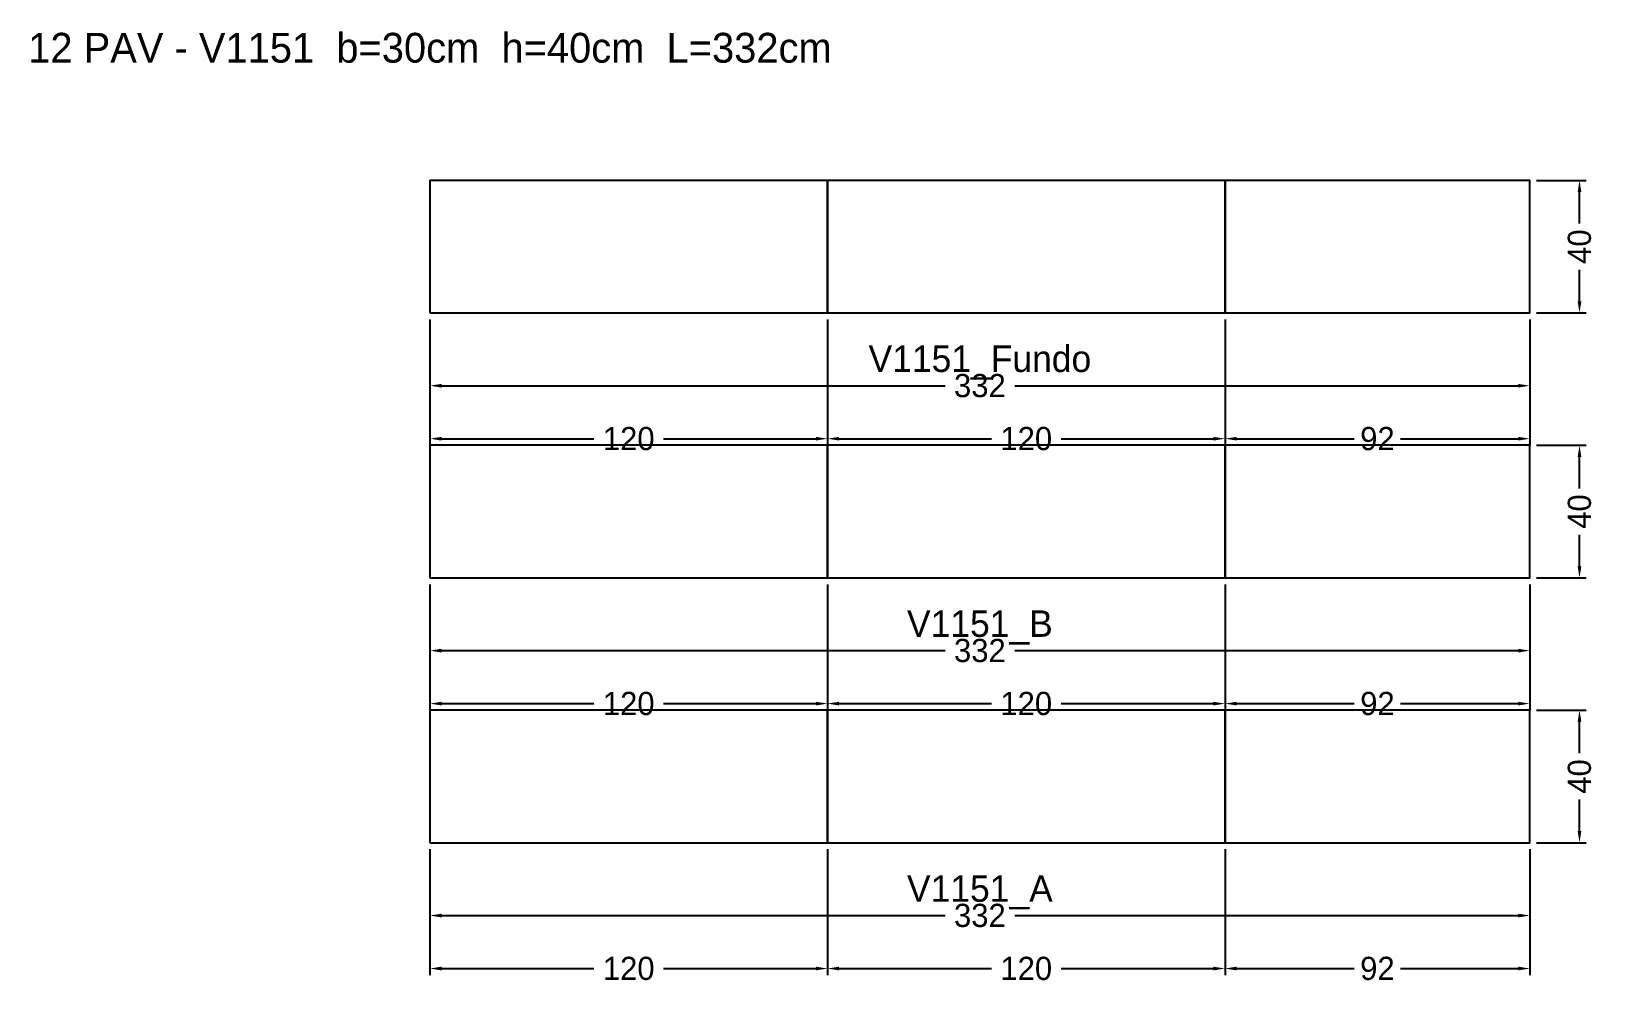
# Model space of a CAD drawing. Header units: metres. Extents: x -120 to 352, y -43 to 245.
import ezdxf

# ---------------------------------------------------------------- set-up
doc = ezdxf.new("R2010")
doc.units = ezdxf.units.M
for name, color, linetype in [('COTA', 3, 'Continuous'), ('NOMENCLATURA', 2, 'Continuous'), ('Paineis', 7, 'Continuous'), ('Texto Secao', 2, 'Continuous')]:
    doc.layers.add(name, color=color, linetype=linetype)
doc.dimstyles.new('COTA_VIG', dxfattribs={"dimtxt": 7, "dimasz": 3.5, "dimexe": 2, "dimexo": 2, "dimgap": 1.5, "dimtad": 1, "dimdec": 1, "dimcen": 2.5, "dimclrd": 3, "dimclre": 3, "dimclrt": 3, "dimazin": 3, "dimtfac": 1, "dimtmove": 0, "dimatfit": 3})

# ---------------------------------------------------------------- blocks, each defined once
blk = doc.blocks.new('_CLOSEDFILLED')
at = {"color": 0, "linetype": 'BYBLOCK'}
blk.add_solid([(-1, 0.16), (0, 0), (-1, -0.16)], dxfattribs=at)
blk = doc.blocks.new('*D1')
at = {"color": 3}
for p, q in [((0, -2), (0, -24)), ((332, -2), (332, -24)), ((3.5, -22), (155.5, -22)), ((176.5, -22), (328.5, -22))]:
    blk.add_line(p, q, dxfattribs=at)
at = {"layer": 'Defpoints'}
for p in [(0, 0), (332, 0), (0, -22)]:
    blk.add_point(p, dxfattribs=at)
at = {"layer": 'COTA', "color": 3, "xscale": 3.5, "yscale": 3.5, "rotation": 180}
blk.add_blockref('_CLOSEDFILLED', (0, -22), dxfattribs=at)
at = {"layer": 'COTA', "color": 3, "xscale": 3.5, "yscale": 3.5}
blk.add_blockref('_CLOSEDFILLED', (332, -22), dxfattribs=at)
at = {"layer": 'COTA', "color": 3, "insert": (166, -22), "char_height": 7, "attachment_point": 5}
blk.add_mtext('332', dxfattribs=at)
blk = doc.blocks.new('*D2')
at = {"color": 3}
for p, q in [((0, -2), (0, -40)), ((120, -2), (120, -40)), ((3.5, -38), (49.5, -38)), ((70.5, -38), (116.5, -38))]:
    blk.add_line(p, q, dxfattribs=at)
at = {"layer": 'Defpoints'}
for p in [(0, 0), (120, 0), (0, -38)]:
    blk.add_point(p, dxfattribs=at)
at = {"layer": 'COTA', "color": 3, "xscale": 3.5, "yscale": 3.5, "rotation": 180}
blk.add_blockref('_CLOSEDFILLED', (0, -38), dxfattribs=at)
at = {"layer": 'COTA', "color": 3, "xscale": 3.5, "yscale": 3.5}
blk.add_blockref('_CLOSEDFILLED', (120, -38), dxfattribs=at)
at = {"layer": 'COTA', "color": 3, "insert": (60, -38), "char_height": 7, "attachment_point": 5}
blk.add_mtext('120', dxfattribs=at)
blk = doc.blocks.new('*D3')
at = {"color": 3}
for p, q in [((120, -2), (120, -40)), ((240, -2), (240, -40)), ((123.5, -38), (169.5, -38)), ((190.5, -38), (236.5, -38))]:
    blk.add_line(p, q, dxfattribs=at)
at = {"layer": 'Defpoints'}
for p in [(120, 0), (240, 0), (120, -38)]:
    blk.add_point(p, dxfattribs=at)
at = {"layer": 'COTA', "color": 3, "xscale": 3.5, "yscale": 3.5, "rotation": 180}
blk.add_blockref('_CLOSEDFILLED', (120, -38), dxfattribs=at)
at = {"layer": 'COTA', "color": 3, "xscale": 3.5, "yscale": 3.5}
blk.add_blockref('_CLOSEDFILLED', (240, -38), dxfattribs=at)
at = {"layer": 'COTA', "color": 3, "insert": (180, -38), "char_height": 7, "attachment_point": 5}
blk.add_mtext('120', dxfattribs=at)
blk = doc.blocks.new('*D4')
at = {"color": 3}
for p, q in [((240, -2), (240, -40)), ((332, -2), (332, -40)), ((243.5, -38), (279, -38)), ((293, -38), (328.5, -38))]:
    blk.add_line(p, q, dxfattribs=at)
at = {"layer": 'Defpoints'}
for p in [(240, 0), (332, 0), (240, -38)]:
    blk.add_point(p, dxfattribs=at)
at = {"layer": 'COTA', "color": 3, "xscale": 3.5, "yscale": 3.5, "rotation": 180}
blk.add_blockref('_CLOSEDFILLED', (240, -38), dxfattribs=at)
at = {"layer": 'COTA', "color": 3, "xscale": 3.5, "yscale": 3.5}
blk.add_blockref('_CLOSEDFILLED', (332, -38), dxfattribs=at)
at = {"layer": 'COTA', "color": 3, "insert": (286, -38), "char_height": 7, "attachment_point": 5}
blk.add_mtext('92', dxfattribs=at)
blk = doc.blocks.new('*D5')
at = {"color": 3}
for p, q in [((334, 40), (349, 40)), ((347, 27), (347, 36.5)), ((347, 3.5), (347, 13)), ((334, 0), (349, 0))]:
    blk.add_line(p, q, dxfattribs=at)
at = {"layer": 'Defpoints'}
for p in [(332, 40), (332, 0), (347, 0)]:
    blk.add_point(p, dxfattribs=at)
at = {"layer": 'COTA', "color": 3, "xscale": 3.5, "yscale": 3.5}
for p, rotation in [((347, 40), 90), ((347, 0), 270)]:
    blk.add_blockref('_CLOSEDFILLED', p, dxfattribs=dict(at, rotation=rotation))
at = {"layer": 'COTA', "color": 3, "insert": (347, 20), "char_height": 7, "attachment_point": 5, "rotation": 90}
blk.add_mtext('40', dxfattribs=at)
blk = doc.blocks.new('*D6')
at = {"color": 3}
for p, q in [((0, 78), (0, 56)), ((332, 78), (332, 56)), ((3.5, 58), (155.5, 58)), ((176.5, 58), (328.5, 58))]:
    blk.add_line(p, q, dxfattribs=at)
at = {"layer": 'Defpoints'}
for p in [(0, 80), (332, 80), (0, 58)]:
    blk.add_point(p, dxfattribs=at)
at = {"layer": 'COTA', "color": 3, "xscale": 3.5, "yscale": 3.5, "rotation": 180}
blk.add_blockref('_CLOSEDFILLED', (0, 58), dxfattribs=at)
at = {"layer": 'COTA', "color": 3, "xscale": 3.5, "yscale": 3.5}
blk.add_blockref('_CLOSEDFILLED', (332, 58), dxfattribs=at)
at = {"layer": 'COTA', "color": 3, "insert": (166, 58), "char_height": 7, "attachment_point": 5}
blk.add_mtext('332', dxfattribs=at)
blk = doc.blocks.new('*D7')
at = {"color": 3}
for p, q in [((0, 78), (0, 40)), ((120, 78), (120, 40)), ((3.5, 42), (49.5, 42)), ((70.5, 42), (116.5, 42))]:
    blk.add_line(p, q, dxfattribs=at)
at = {"layer": 'Defpoints'}
for p in [(0, 80), (120, 80), (0, 42)]:
    blk.add_point(p, dxfattribs=at)
at = {"layer": 'COTA', "color": 3, "xscale": 3.5, "yscale": 3.5, "rotation": 180}
blk.add_blockref('_CLOSEDFILLED', (0, 42), dxfattribs=at)
at = {"layer": 'COTA', "color": 3, "xscale": 3.5, "yscale": 3.5}
blk.add_blockref('_CLOSEDFILLED', (120, 42), dxfattribs=at)
at = {"layer": 'COTA', "color": 3, "insert": (60, 42), "char_height": 7, "attachment_point": 5}
blk.add_mtext('120', dxfattribs=at)
blk = doc.blocks.new('*D8')
at = {"color": 3}
for p, q in [((120, 78), (120, 40)), ((240, 78), (240, 40)), ((123.5, 42), (169.5, 42)), ((190.5, 42), (236.5, 42))]:
    blk.add_line(p, q, dxfattribs=at)
at = {"layer": 'Defpoints'}
for p in [(120, 80), (240, 80), (120, 42)]:
    blk.add_point(p, dxfattribs=at)
at = {"layer": 'COTA', "color": 3, "xscale": 3.5, "yscale": 3.5, "rotation": 180}
blk.add_blockref('_CLOSEDFILLED', (120, 42), dxfattribs=at)
at = {"layer": 'COTA', "color": 3, "xscale": 3.5, "yscale": 3.5}
blk.add_blockref('_CLOSEDFILLED', (240, 42), dxfattribs=at)
at = {"layer": 'COTA', "color": 3, "insert": (180, 42), "char_height": 7, "attachment_point": 5}
blk.add_mtext('120', dxfattribs=at)
blk = doc.blocks.new('*D9')
at = {"color": 3}
for p, q in [((240, 78), (240, 40)), ((332, 78), (332, 40)), ((243.5, 42), (279, 42)), ((293, 42), (328.5, 42))]:
    blk.add_line(p, q, dxfattribs=at)
at = {"layer": 'Defpoints'}
for p in [(240, 80), (332, 80), (240, 42)]:
    blk.add_point(p, dxfattribs=at)
at = {"layer": 'COTA', "color": 3, "xscale": 3.5, "yscale": 3.5, "rotation": 180}
blk.add_blockref('_CLOSEDFILLED', (240, 42), dxfattribs=at)
at = {"layer": 'COTA', "color": 3, "xscale": 3.5, "yscale": 3.5}
blk.add_blockref('_CLOSEDFILLED', (332, 42), dxfattribs=at)
at = {"layer": 'COTA', "color": 3, "insert": (286, 42), "char_height": 7, "attachment_point": 5}
blk.add_mtext('92', dxfattribs=at)
blk = doc.blocks.new('*D10')
at = {"color": 3}
for p, q in [((334, 120), (349, 120)), ((347, 107), (347, 116.5)), ((347, 83.5), (347, 93)), ((334, 80), (349, 80))]:
    blk.add_line(p, q, dxfattribs=at)
at = {"layer": 'Defpoints'}
for p in [(332, 120), (332, 80), (347, 80)]:
    blk.add_point(p, dxfattribs=at)
at = {"layer": 'COTA', "color": 3, "xscale": 3.5, "yscale": 3.5}
for p, rotation in [((347, 120), 90), ((347, 80), 270)]:
    blk.add_blockref('_CLOSEDFILLED', p, dxfattribs=dict(at, rotation=rotation))
at = {"layer": 'COTA', "color": 3, "insert": (347, 100), "char_height": 7, "attachment_point": 5, "rotation": 90}
blk.add_mtext('40', dxfattribs=at)
blk = doc.blocks.new('*D11')
at = {"color": 3}
for p, q in [((0, 158), (0, 136)), ((332, 158), (332, 136)), ((3.5, 138), (155.5, 138)), ((176.5, 138), (328.5, 138))]:
    blk.add_line(p, q, dxfattribs=at)
at = {"layer": 'Defpoints'}
for p in [(0, 160), (332, 160), (0, 138)]:
    blk.add_point(p, dxfattribs=at)
at = {"layer": 'COTA', "color": 3, "xscale": 3.5, "yscale": 3.5, "rotation": 180}
blk.add_blockref('_CLOSEDFILLED', (0, 138), dxfattribs=at)
at = {"layer": 'COTA', "color": 3, "xscale": 3.5, "yscale": 3.5}
blk.add_blockref('_CLOSEDFILLED', (332, 138), dxfattribs=at)
at = {"layer": 'COTA', "color": 3, "insert": (166, 138), "char_height": 7, "attachment_point": 5}
blk.add_mtext('332', dxfattribs=at)
blk = doc.blocks.new('*D12')
at = {"color": 3}
for p, q in [((0, 158), (0, 120)), ((120, 158), (120, 120)), ((3.5, 122), (49.5, 122)), ((70.5, 122), (116.5, 122))]:
    blk.add_line(p, q, dxfattribs=at)
at = {"layer": 'Defpoints'}
for p in [(0, 160), (120, 160), (0, 122)]:
    blk.add_point(p, dxfattribs=at)
at = {"layer": 'COTA', "color": 3, "xscale": 3.5, "yscale": 3.5, "rotation": 180}
blk.add_blockref('_CLOSEDFILLED', (0, 122), dxfattribs=at)
at = {"layer": 'COTA', "color": 3, "xscale": 3.5, "yscale": 3.5}
blk.add_blockref('_CLOSEDFILLED', (120, 122), dxfattribs=at)
at = {"layer": 'COTA', "color": 3, "insert": (60, 122), "char_height": 7, "attachment_point": 5}
blk.add_mtext('120', dxfattribs=at)
blk = doc.blocks.new('*D13')
at = {"color": 3}
for p, q in [((120, 158), (120, 120)), ((240, 158), (240, 120)), ((123.5, 122), (169.5, 122)), ((190.5, 122), (236.5, 122))]:
    blk.add_line(p, q, dxfattribs=at)
at = {"layer": 'Defpoints'}
for p in [(120, 160), (240, 160), (120, 122)]:
    blk.add_point(p, dxfattribs=at)
at = {"layer": 'COTA', "color": 3, "xscale": 3.5, "yscale": 3.5, "rotation": 180}
blk.add_blockref('_CLOSEDFILLED', (120, 122), dxfattribs=at)
at = {"layer": 'COTA', "color": 3, "xscale": 3.5, "yscale": 3.5}
blk.add_blockref('_CLOSEDFILLED', (240, 122), dxfattribs=at)
at = {"layer": 'COTA', "color": 3, "insert": (180, 122), "char_height": 7, "attachment_point": 5}
blk.add_mtext('120', dxfattribs=at)
blk = doc.blocks.new('*D14')
at = {"color": 3}
for p, q in [((240, 158), (240, 120)), ((332, 158), (332, 120)), ((243.5, 122), (279, 122)), ((293, 122), (328.5, 122))]:
    blk.add_line(p, q, dxfattribs=at)
at = {"layer": 'Defpoints'}
for p in [(240, 160), (332, 160), (240, 122)]:
    blk.add_point(p, dxfattribs=at)
at = {"layer": 'COTA', "color": 3, "xscale": 3.5, "yscale": 3.5, "rotation": 180}
blk.add_blockref('_CLOSEDFILLED', (240, 122), dxfattribs=at)
at = {"layer": 'COTA', "color": 3, "xscale": 3.5, "yscale": 3.5}
blk.add_blockref('_CLOSEDFILLED', (332, 122), dxfattribs=at)
at = {"layer": 'COTA', "color": 3, "insert": (286, 122), "char_height": 7, "attachment_point": 5}
blk.add_mtext('92', dxfattribs=at)
blk = doc.blocks.new('*D15')
at = {"color": 3}
for p, q in [((334, 200), (349, 200)), ((347, 187), (347, 196.5)), ((347, 163.5), (347, 173)), ((334, 160), (349, 160))]:
    blk.add_line(p, q, dxfattribs=at)
at = {"layer": 'Defpoints'}
for p in [(332, 200), (332, 160), (347, 160)]:
    blk.add_point(p, dxfattribs=at)
at = {"layer": 'COTA', "color": 3, "xscale": 3.5, "yscale": 3.5}
for p, rotation in [((347, 200), 90), ((347, 160), 270)]:
    blk.add_blockref('_CLOSEDFILLED', p, dxfattribs=dict(at, rotation=rotation))
at = {"layer": 'COTA', "color": 3, "insert": (347, 180), "char_height": 7, "attachment_point": 5, "rotation": 90}
blk.add_mtext('40', dxfattribs=at)

msp = doc.modelspace()

# ---------------------------------------------------------------- linework, layer by layer
at = {"layer": 'Paineis'}
for points in [[(0, 160), (120, 160), (120, 200), (0, 200)], [(120, 160), (240, 160), (240, 200), (120, 200)], [(240, 160), (332, 160), (332, 200), (240, 200)], [(0, 80), (120, 80), (120, 120), (0, 120)], [(120, 80), (240, 80), (240, 120), (120, 120)], [(240, 80), (332, 80), (332, 120), (240, 120)], [(0, 0), (120, 0), (120, 40), (0, 40)], [(120, 0), (240, 0), (240, 40), (120, 40)], [(240, 0), (332, 0), (332, 40), (240, 40)]]:
    msp.add_lwpolyline(points, close=True, dxfattribs=at)

# ---------------------------------------------------------------- texts
at = {"layer": 'NOMENCLATURA', "insert": (0, 240), "char_height": 9, "width": 352, "attachment_point": 5}
msp.add_mtext('12 PAV - V1151  b=30cm  h=40cm  L=332cm', dxfattribs=at)
at = {"layer": 'Texto Secao', "char_height": 8, "width": 352, "attachment_point": 5}
for s, insert in [('V1151_Fundo', (166, 145)), ('V1151_B', (166, 65)), ('V1151_A', (166, -15))]:
    msp.add_mtext(s, dxfattribs=dict(at, insert=insert))

# ---------------------------------------------------------------- dimensions: what is measured, and where the dimension line sits
at = {"layer": 'COTA'}
for base, p1, p2, picture, middle in [((347, 160), (332, 160), (332, 200), '*D15', (347, 180)), ((347, 80), (332, 80), (332, 120), '*D10', (347, 100)), ((347, 0), (332, 0), (332, 40), '*D5', (347, 20))]:
    dim = msp.add_linear_dim(base=base, p1=p1, p2=p2, angle=90, dimstyle='COTA_VIG', dxfattribs=at)
    dim.commit()
    dim.dimension.update_dxf_attribs({"geometry": picture, "text_midpoint": middle})
for base, p1, p2, picture, middle in [((0, 138), (0, 160), (332, 160), '*D11', (166, 138)), ((0, 122), (0, 160), (120, 160), '*D12', (60, 122)), ((120, 122), (120, 160), (240, 160), '*D13', (180, 122)), ((240, 122), (240, 160), (332, 160), '*D14', (286, 122)), ((0, 58), (0, 80), (332, 80), '*D6', (166, 58)), ((0, 42), (0, 80), (120, 80), '*D7', (60, 42)), ((120, 42), (120, 80), (240, 80), '*D8', (180, 42)), ((240, 42), (240, 80), (332, 80), '*D9', (286, 42)), ((0, -22), (0, 0), (332, 0), '*D1', (166, -22)), ((0, -38), (0, 0), (120, 0), '*D2', (60, -38)), ((120, -38), (120, 0), (240, 0), '*D3', (180, -38)), ((240, -38), (240, 0), (332, 0), '*D4', (286, -38))]:
    dim = msp.add_linear_dim(base=base, p1=p1, p2=p2, dimstyle='COTA_VIG', dxfattribs=at)
    dim.commit()
    dim.dimension.update_dxf_attribs({"geometry": picture, "text_midpoint": middle})

doc.saveas('drawing.dxf')
